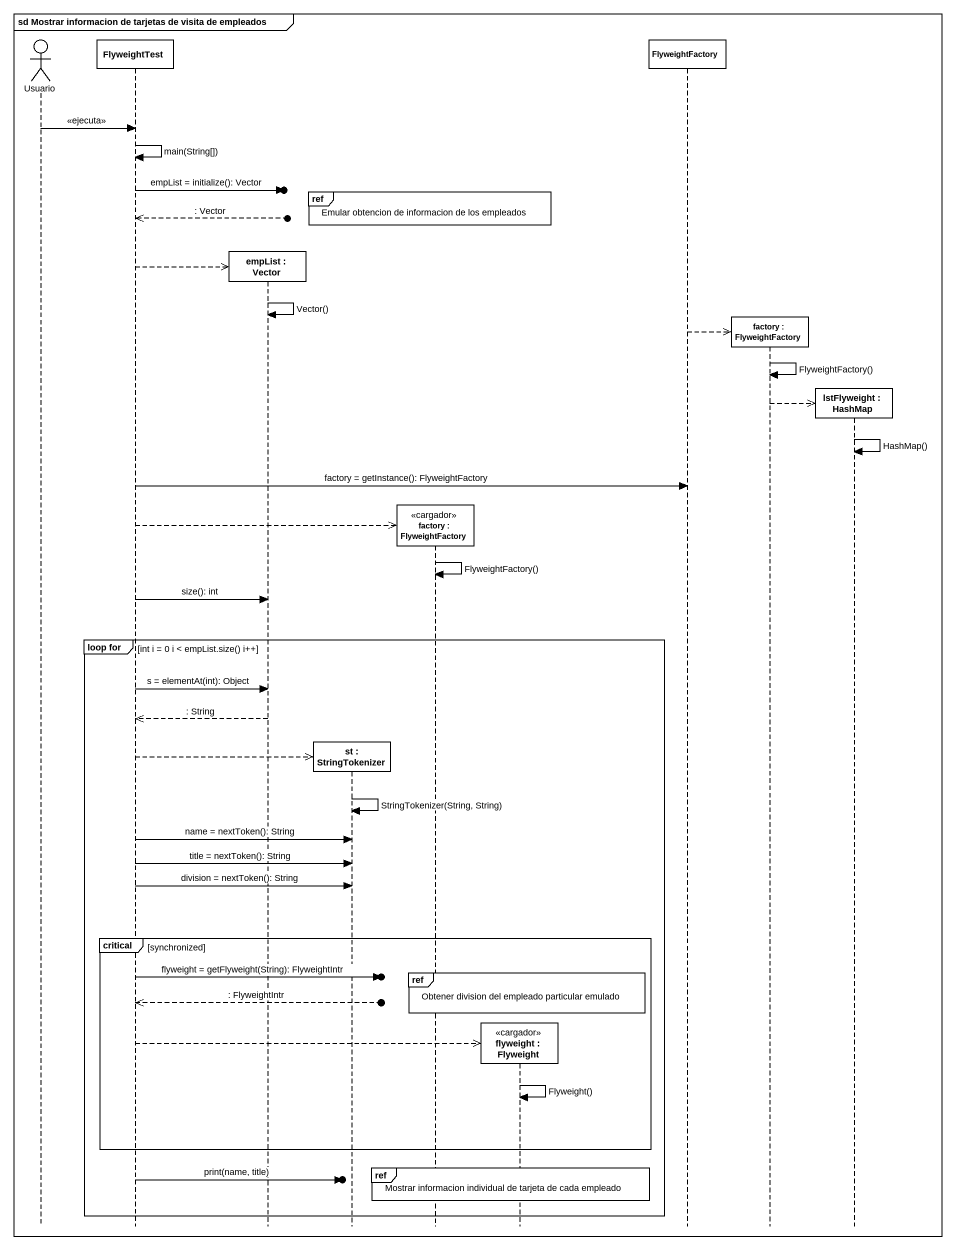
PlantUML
@startuml
mainframe sd Mostrar informacion de tarjetas de visita de empleados
hide footbox
actor Usuario
participant FlyweightTest
participant "empList : Vector" as empList
participant "st : StringTokenizer" as st
participant "factory : FlyweightFactory" as factory <<cargador>>
participant "flyweight : Flyweight" as flyweight <<cargador>>
participant FlyweightFactory
participant "factory : FlyweightFactory" as factory_2
participant "lstFlyweight : HashMap" as lstFlyweight

Usuario -> FlyweightTest : <<ejecuta>>
FlyweightTest -> FlyweightTest : main(String[])
FlyweightTest ->o] : empList = initialize(): Vector
ref over st, factory, flyweight : Emular obtencion de informacion de los empleados
FlyweightTest <<--o] : : Vector
FlyweightTest -->> empList **
empList -> empList : Vector()
FlyweightFactory -->> factory_2 **
factory_2 -> factory_2 : FlyweightFactory()
factory_2 -->> lstFlyweight **
lstFlyweight -> lstFlyweight : HashMap()
FlyweightTest -> FlyweightFactory : factory = getInstance(): FlyweightFactory
FlyweightTest -->> factory **
factory -> factory : FlyweightFactory()
FlyweightTest -> empList : size(): int
group loop for [int i = 0 i < empList.size() i++]
  FlyweightTest -> empList : s = elementAt(int): Object
  empList -->> FlyweightTest : : String
  FlyweightTest -->> st **
  st -> st : StringTokenizer(String, String)
  FlyweightTest -> st : name = nextToken(): String
  FlyweightTest -> st : title = nextToken(): String
  FlyweightTest -> st : division = nextToken(): String
  critical synchronized
    ref over factory, flyweight : Obtener division del empleado particular emulado
    FlyweightTest ->o] : flyweight = getFlyweight(String): FlyweightIntr
    FlyweightTest <<--o] : : FlyweightIntr
    FlyweightTest -->> flyweight **
    flyweight -> flyweight : Flyweight()
  end
  ref over factory, flyweight : Mostrar informacion individual de tarjeta de cada empleado
  FlyweightTest ->o] : print(name, title)
end
@enduml
